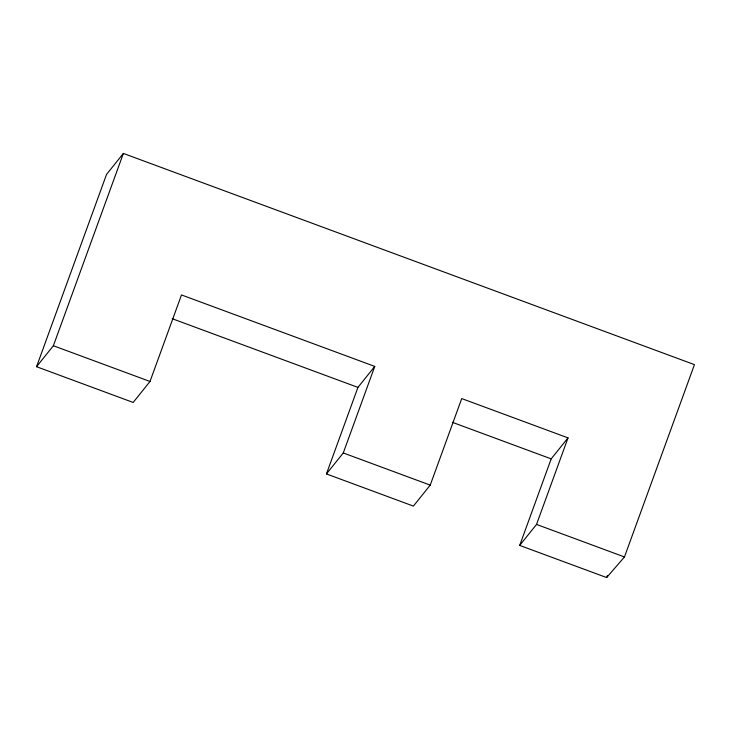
<?xml version="1.0" encoding="UTF-8"?>
<svg xmlns="http://www.w3.org/2000/svg" width="731" height="731" viewBox="0 0 731 731"><rect width="100%" height="100%" fill="white"/><g stroke="black" fill="none" stroke-linecap="round" stroke-linejoin="round"><path stroke-width="1.1" d="M36.55 366.715L106.543 174.407L123.375 153.428L694.45 364.641L624.457 556.949L606.666 577.572L519.695 545.408L551.192 458.867L568.024 437.887L461.727 398.578L430.23 485.119L413.408 506.099L326.437 473.926L357.934 387.393L374.765 366.414L181.498 294.94L150.001 381.472L133.179 402.452L36.55 366.715L53.372 345.736L123.375 153.428M326.437 473.926L343.268 452.955L374.765 366.414M519.695 545.408L536.527 524.429L568.024 437.887M606.666 577.572L607.443 575.434M172.15 318.679L357.934 387.393M452.343 422.308L551.192 458.867M53.372 345.736L150.001 381.472M343.268 452.955L430.23 485.119M536.527 524.429L624.457 556.949"/></g></svg>
